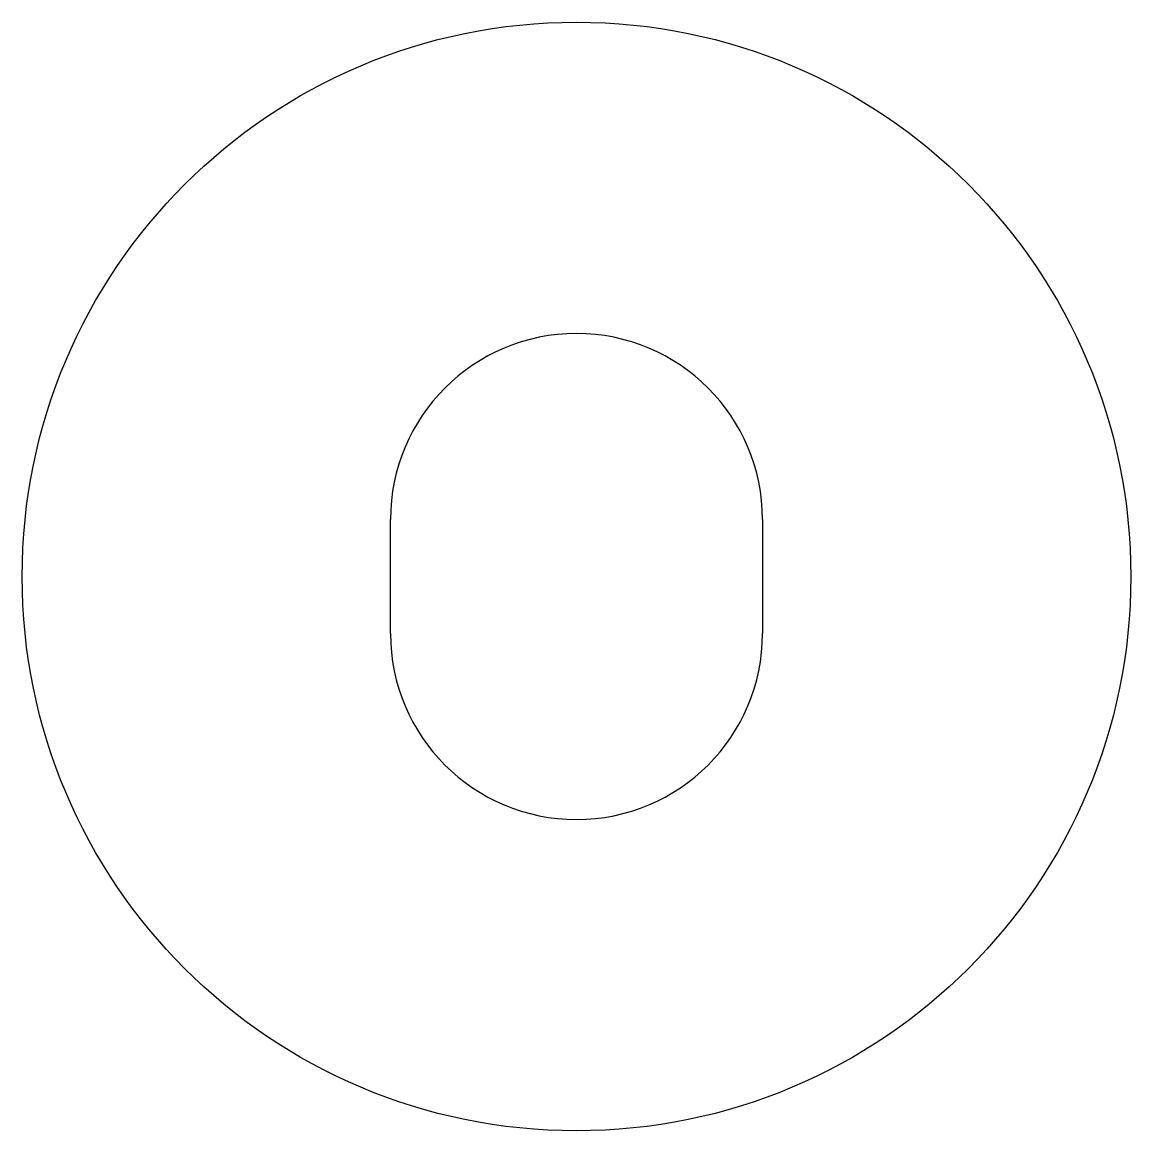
# Model space of a CAD drawing. Extents: x 1697.6 to 1734.1, y 1963 to 1999.5.
import ezdxf

# ---------------------------------------------------------------- set-up
doc = ezdxf.new("R2010")
doc.units = 0
doc.layers.get('0').update_dxf_attribs({"linetype": 'CONTINUOUS'})

msp = doc.modelspace()

# ---------------------------------------------------------------- linework, layer by layer
for p, q in [((1709.764, 1979.407), (1709.764, 1983.157)), ((1722.014, 1983.157), (1722.014, 1979.407))]:
    msp.add_line(p, q)
msp.add_circle((1715.889, 1981.282), 18.25)
for centre, start, end in [((1715.889, 1983.157), 0, 180), ((1715.889, 1979.407), 180, 0)]:
    msp.add_arc(centre, 6.125, start, end)

doc.saveas('drawing.dxf')
